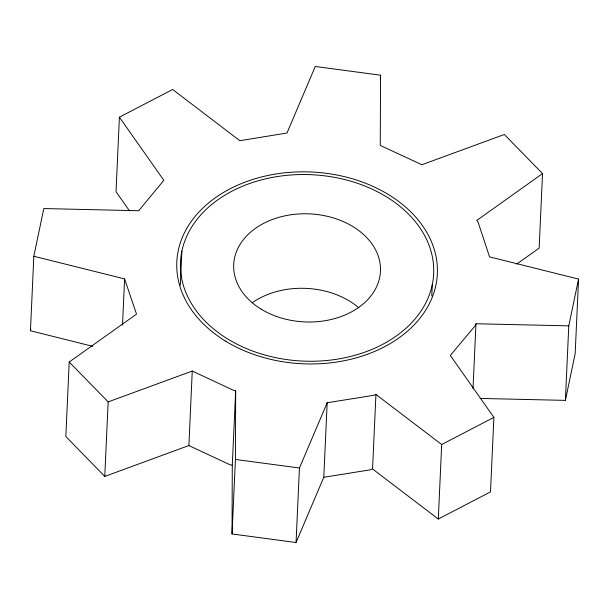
<?xml version="1.0" encoding="UTF-8"?>
<svg xmlns="http://www.w3.org/2000/svg" width="609" height="609" viewBox="0 0 609 609"><rect width="100%" height="100%" fill="white"/><g stroke="black" fill="none" stroke-linecap="round" stroke-linejoin="round"><path stroke-width="0.91" d="M542.535 173.588L476.74 220.443L478.134 222.346L489.552 256.876L578.55 279.082L568.776 325.853L475.964 323.752L475.157 325.785L450.317 355.466L493.891 417.371L490.504 491.882L438.297 519.043L441.685 444.524L375.936 394.457L373.72 395.31L327.178 402.755L323.79 477.266L296.058 542.528L232.037 533.964L232.288 465.276L235.675 390.765L233.247 390.194L192.261 371.041L108.151 401.902L69.213 362.02L136.53 314.122L124.601 278.907L33.83 256.26L43.802 208.552L138.707 210.729L163.836 180.317L119.402 117.179L172.644 89.485L239.847 140.702L286.976 133.028L315.264 66.472L380.556 75.204L380.26 145.437L421.892 164.734L504.359 134.475L542.535 173.588L539.155 248.099L516.706 264.085M232.037 533.964L235.424 459.452L235.675 390.765M92.796 346.331L30.45 330.771L33.83 256.26M69.213 362.02L65.833 436.531L104.771 476.421L188.881 445.56L229.867 464.705L232.288 465.276M119.402 117.179L116.022 191.698L129.565 210.942M104.771 476.421L108.151 401.902M122.508 325.122L124.601 278.907M180.333 285.103L181.87 251.152M188.881 445.56L192.261 371.041M296.058 542.528L299.438 468.009L327.178 402.755M380.343 79.924L380.556 75.204M375.936 394.457L372.548 468.968L438.297 519.043M431.773 295.951L432.283 284.631A126.725 93.284 2.6 0 0 261.094 179.975A126.725 93.284 2.6 0 0 227.857 339.068A126.725 93.284 2.6 0 0 432.283 284.631M473.01 388.831L475.964 323.752M480.158 398.438L565.396 400.372L568.776 325.853M578.55 279.082L575.17 353.593L565.396 400.372M30.45 330.771L30.831 328.936M441.685 444.524L493.891 417.371M323.79 477.266L370.333 469.821L372.358 468.77M235.424 459.452L299.438 468.009M252.111 302.825A73.468 54.079 2.6 0 1 358.884 307.865M261.154 309.151A73.468 54.079 2.6 0 0 379.658 277.597A73.468 54.079 2.6 0 0 280.422 216.926A73.468 54.079 2.6 0 0 261.154 309.151M225.558 341.131A130.402 95.986 2.6 0 0 435.915 285.119A130.402 95.986 2.6 0 0 259.761 177.425A130.402 95.986 2.6 0 0 225.558 341.131"/></g></svg>
